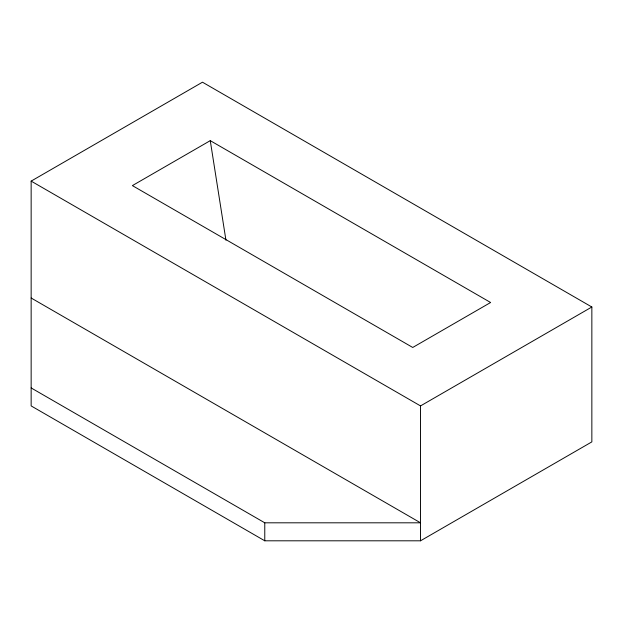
<?xml version="1.0" encoding="UTF-8"?>
<svg xmlns="http://www.w3.org/2000/svg" width="623" height="623" viewBox="0 0 623 623"><rect width="100%" height="100%" fill="white"/><g stroke="black" fill="none" stroke-linecap="round" stroke-linejoin="round"><path stroke-width="0.93" d="M31.15 181.114L202.475 82.197L591.85 307.007L591.85 441.886L420.525 540.803L264.775 540.803L31.15 405.916L31.15 181.114L420.525 405.916L591.85 307.007M210.263 140.65L132.388 185.607L412.738 347.47L490.613 302.505L210.263 140.65L225.939 240.198M31.15 387.934L264.775 522.814L420.525 522.814L31.15 298.012M420.525 405.916L420.525 540.803M264.775 522.814L264.775 540.803"/></g></svg>
